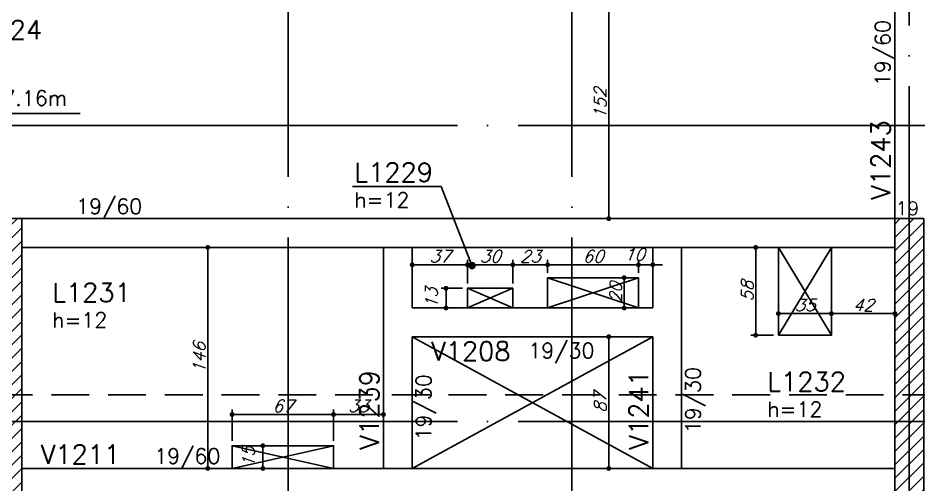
# Model space of a CAD drawing. Extents: x -4228 to 5417, y -2048 to 2452.
# Drawn here: x 17 to 612, y 318 to 626 of the extents above; entities that cross this region are included whole.
import ezdxf
from ezdxf import colors
from ezdxf.entities.mleader import LeaderData, LeaderLine
from ezdxf.enums import TextEntityAlignment as Align
from ezdxf.math import Vec2, Vec3

# ---------------------------------------------------------------- set-up
doc = ezdxf.new("R2010")
doc.units = 0
doc.header["$LTSCALE"] = 50
doc.header["$MEASUREMENT"] = 0
doc.linetypes.add('DASHED', pattern=[0.75, 0.5, -0.25])
doc.linetypes.add('EIXO', pattern=[6.8, 6, -0.4, 0, -0.4])
doc.layers.get('0').update_dxf_attribs({"linetype": 'CONTINUOUS'})
doc.layers.get('DEFPOINTS').update_dxf_attribs({"linetype": 'CONTINUOUS'})
for name, color, linetype in [('F-AUX-RED', 1, 'CONTINUOUS'), ('F-COTAS', 106, 'CONTINUOUS'), ('F-COTAS-FUROS', 50, 'CONTINUOUS'), ('F-EIXO', 12, 'EIXO'), ('F-LAJES-DIM', 2, 'CONTINUOUS'), ('F-LAJES-NOME', 4, 'CONTINUOUS'), ('F-NÍVEL-PLANTA', 2, 'CONTINUOUS'), ('F-PILARES-DIM', 172, 'CONTINUOUS'), ('F-PILARES-HACH', 174, 'CONTINUOUS'), ('F-PILARES-S', 170, 'CONTINUOUS'), ('F-TEXTO', 6, 'CONTINUOUS'), ('F-VIGAS', 3, 'CONTINUOUS'), ('F-VIGAS-DIM', 2, 'CONTINUOUS'), ('F-VIGAS-NOME', 4, 'CONTINUOUS'), ('F-VÃO', 1, 'CONTINUOUS')]:
    doc.layers.add(name, color=color, linetype=linetype)
doc.styles.add('CP-TEXT-INCL', font='simplex.shx', dxfattribs={"oblique": 20})
doc.styles.add('MCP', font='simplex.shx')
doc.styles.add('ROMANS', font='simplex.shx')
doc.styles.get("Standard").update_dxf_attribs({"font": 'simplex.shx'})
doc.dimstyles.new('CP-COTAS-50', dxfattribs={"dimscale": 0.64, "dimtxt": 12.5, "dimasz": 5, "dimexe": 5, "dimexo": 5, "dimgap": 2.5, "dimtad": 1, "dimdec": 1, "dimdsep": 46, "dimtxsty": 'CP-TEXT-INCL', "dimblk1": 'DOT', "dimblk2": 'DOT', "dimsah": 1, "dimcen": 9, "dimclrd": 256, "dimclre": 256, "dimclrt": 256, "dimadec": 0, "dimazin": 0, "dimtfac": 1, "dimtdec": 1, "dimtmove": 2, "dimatfit": 3, "dimldrblk": 'DOT', "dimfxl": 0, "dimtolj": 1, "dimarcsym": 0})

# ---------------------------------------------------------------- blocks, each defined once
blk = doc.blocks.new('Nível - Planta')
at = {"layer": 'F-NÍVEL-PLANTA'}
h = blk.add_hatch(color=71, dxfattribs=at)
h.paths.add_polyline_path([(0, 0), (0, 0.26, 0.414214), (-0.26, 0)])
h.paths.add_polyline_path([(0.26, 0), (0, 0), (0, -0.26, 0.414214)])
for p, q in [((0, -0.469), (0, 0.469)), ((-0.469, 0), (1.704, 0))]:
    blk.add_line(p, q, dxfattribs=at)
blk.add_circle((0, 0), 0.26, dxfattribs=at)
at = {"layer": 'F-TEXTO', "color": 3, "style": 'MCP'}
blk.add_attdef('NÍVEL', (0.333, 0.102), '', height=0.2, dxfattribs=at)
blk = doc.blocks.new('*U45')
at = {"layer": 'F-EIXO'}
blk.add_line((0, 0), (7285, 0), dxfattribs=at)
at = {"layer": 'F-TEXTO', "style": 'ROMANS'}
blk.add_attdef('EIXO', text='', height=17.5, dxfattribs=at).set_placement((-28.2072, 0), align=Align.MIDDLE_CENTER)
blk = doc.blocks.new('*U15')
at = {"layer": 'F-EIXO'}
blk.add_line((0, 0), (0, -2655), dxfattribs=at)
at = {"layer": 'F-TEXTO', "style": 'ROMANS'}
blk.add_attdef('EIXO', text='', height=17.5, rotation=360, dxfattribs=at).set_placement((0, 28.21), align=Align.MIDDLE_CENTER)
blk = doc.blocks.new('*U20')
at = {"layer": 'F-EIXO'}
blk.add_line((0, 0), (0, -2755), dxfattribs=at)
at = {"layer": 'F-TEXTO', "style": 'ROMANS'}
blk.add_attdef('EIXO', text='', height=17.5, rotation=360, dxfattribs=at).set_placement((0, 28.2072), align=Align.MIDDLE_CENTER)
blk = doc.blocks.new('*U21')
at = {"layer": 'F-EIXO'}
blk.add_line((0, 0), (0, -2655), dxfattribs=at)
at = {"layer": 'F-TEXTO', "style": 'ROMANS'}
blk.add_attdef('EIXO', text='', height=17.5, rotation=360, dxfattribs=at).set_placement((0, 28.21), align=Align.MIDDLE_CENTER)
blk = doc.blocks.new('*U31')
at = {"layer": 'F-EIXO'}
blk.add_line((0, 0), (7285, 0), dxfattribs=at)
at = {"layer": 'F-TEXTO', "style": 'ROMANS'}
blk.add_attdef('EIXO', text='', height=17.5, dxfattribs=at).set_placement((-28.2072, 0), align=Align.MIDDLE_CENTER)
blk = doc.blocks.new('*U144')
at = {"layer": 'F-VÃO'}
for p, q in [((0, 0), (35, 58)), ((0, 58), (35, 0))]:
    blk.add_line(p, q, dxfattribs=at)
at = {"layer": 'F-VÃO', "color": 3}
blk.add_lwpolyline([(0, 0), (35, 0), (35, 58), (0, 58)], close=True, dxfattribs=at)
blk = doc.blocks.new('*U162')
at = {"layer": 'F-VÃO'}
for p, q in [((0, 0), (67, 15)), ((0, 15), (67, 0))]:
    blk.add_line(p, q, dxfattribs=at)
at = {"layer": 'F-VÃO', "color": 3}
blk.add_lwpolyline([(0, 0), (67, 0), (67, 15), (0, 15)], close=True, dxfattribs=at)
blk = doc.blocks.new('_DOT')
at = {"color": 0, "linetype": 'ByBlock'}
blk.add_line((-0.5, 0), (-1, 0), dxfattribs=at)
at = {"color": 0, "linetype": 'ByBlock', "const_width": 0.5}
blk.add_lwpolyline([(-0.25, 0, 1), (0.25, 0, 1)], format="xyb", close=True, dxfattribs=at)
blk = doc.blocks.new('*D263')
at = {"layer": 'DEFPOINTS', "color": 0, "linetype": 'Continuous', "transparency": 16777216}
for p in [(519, 430.27), (554, 430.77), (554, 430.27)]:
    blk.add_point(p, dxfattribs=at)
at = {"layer": 'F-COTAS-FUROS', "linetype": 'Continuous', "lineweight": -2, "transparency": 16777216}
for p, q in [((519, 433.47), (519, 433.97)), ((522.2, 430.77), (550.8, 430.77)), ((554, 433.47), (554, 433.97))]:
    blk.add_line(p, q, dxfattribs=at)
at = {"layer": 'F-COTAS-FUROS', "linetype": 'Continuous', "lineweight": -2, "transparency": 16777216, "xscale": 3.2, "yscale": 3.2, "zscale": 3.2, "rotation": 180}
blk.add_blockref('_DOT', (519, 430.77), dxfattribs=at)
at = {"layer": 'F-COTAS-FUROS', "linetype": 'Continuous', "lineweight": -2, "transparency": 16777216, "xscale": 3.2, "yscale": 3.2, "zscale": 3.2}
blk.add_blockref('_DOT', (554, 430.77), dxfattribs=at)
at = {"layer": 'F-COTAS-FUROS', "linetype": 'Continuous', "transparency": 16777216, "insert": (536.5, 436.37), "char_height": 8, "attachment_point": 5, "style": 'CP-TEXT-INCL'}
blk.add_mtext('\\A1;35', dxfattribs=at)
blk = doc.blocks.new('*D264')
at = {"layer": 'DEFPOINTS', "color": 0, "linetype": 'Continuous', "transparency": 16777216}
for p in [(596, 430.77), (554, 423.26), (596, 423.26)]:
    blk.add_point(p, dxfattribs=at)
at = {"layer": 'F-COTAS-FUROS', "linetype": 'Continuous', "lineweight": -2, "transparency": 16777216}
for p, q in [((554, 426.46), (554, 433.97)), ((557.2, 430.77), (592.8, 430.77)), ((596, 426.46), (596, 433.97))]:
    blk.add_line(p, q, dxfattribs=at)
at = {"layer": 'F-COTAS-FUROS', "linetype": 'Continuous', "lineweight": -2, "transparency": 16777216, "xscale": 3.2, "yscale": 3.2, "zscale": 3.2, "rotation": 180}
blk.add_blockref('_DOT', (554, 430.77), dxfattribs=at)
at = {"layer": 'F-COTAS-FUROS', "linetype": 'Continuous', "lineweight": -2, "transparency": 16777216, "xscale": 3.2, "yscale": 3.2, "zscale": 3.2}
blk.add_blockref('_DOT', (596, 430.77), dxfattribs=at)
at = {"layer": 'F-COTAS-FUROS', "linetype": 'Continuous', "transparency": 16777216, "insert": (575, 436.37), "char_height": 8, "attachment_point": 5, "style": 'CP-TEXT-INCL'}
blk.add_mtext('\\A1;42', dxfattribs=at)
blk = doc.blocks.new('*D265')
at = {"layer": 'DEFPOINTS', "color": 0, "linetype": 'Continuous', "transparency": 16777216}
for p in [(503.99, 474.5), (511.38, 474.5), (519, 416.5)]:
    blk.add_point(p, dxfattribs=at)
at = {"layer": 'F-COTAS-FUROS', "linetype": 'Continuous', "lineweight": -2, "transparency": 16777216}
for p, q in [((508.18, 474.5), (500.79, 474.5)), ((503.99, 419.7), (503.99, 471.3)), ((515.8, 416.5), (500.79, 416.5))]:
    blk.add_line(p, q, dxfattribs=at)
at = {"layer": 'F-COTAS-FUROS', "linetype": 'Continuous', "lineweight": -2, "transparency": 16777216, "xscale": 3.2, "yscale": 3.2, "zscale": 3.2}
for p, rotation in [((503.99, 474.5), 90), ((503.99, 416.5), 270)]:
    blk.add_blockref('_DOT', p, dxfattribs=dict(at, rotation=rotation))
at = {"layer": 'F-COTAS-FUROS', "linetype": 'Continuous', "transparency": 16777216, "insert": (498.39, 445.5), "char_height": 8, "attachment_point": 5, "rotation": 90, "style": 'CP-TEXT-INCL'}
blk.add_mtext('\\A1;58', dxfattribs=at)
blk = doc.blocks.new('*D266')
at = {"layer": 'DEFPOINTS', "color": 0, "linetype": 'Continuous', "transparency": 16777216}
for p in [(178.31, 343.5), (179.33, 343.5), (179.33, 328.5)]:
    blk.add_point(p, dxfattribs=at)
at = {"layer": 'F-COTAS-FUROS', "linetype": 'Continuous', "lineweight": -2, "transparency": 16777216}
for p, q in [((176.13, 343.5), (175.11, 343.5)), ((178.31, 331.7), (178.31, 340.3)), ((176.13, 328.5), (175.11, 328.5))]:
    blk.add_line(p, q, dxfattribs=at)
at = {"layer": 'F-COTAS-FUROS', "linetype": 'Continuous', "lineweight": -2, "transparency": 16777216, "xscale": 3.2, "yscale": 3.2, "zscale": 3.2}
for p, rotation in [((178.31, 343.5), 90), ((178.31, 328.5), 270)]:
    blk.add_blockref('_DOT', p, dxfattribs=dict(at, rotation=rotation))
at = {"layer": 'F-COTAS-FUROS', "linetype": 'Continuous', "transparency": 16777216, "insert": (168.71, 336), "char_height": 8, "attachment_point": 5, "rotation": 90, "style": 'CP-TEXT-INCL'}
blk.add_mtext('\\A1;15', dxfattribs=at)
blk = doc.blocks.new('*D267')
at = {"layer": 'DEFPOINTS', "color": 0, "linetype": 'Continuous', "transparency": 16777216}
for p in [(225, 364.14), (158, 343.5), (225, 343.5)]:
    blk.add_point(p, dxfattribs=at)
at = {"layer": 'F-COTAS-FUROS', "linetype": 'Continuous', "lineweight": -2, "transparency": 16777216}
for p, q in [((158, 346.7), (158, 367.34)), ((161.2, 364.14), (221.8, 364.14)), ((225, 346.7), (225, 367.34))]:
    blk.add_line(p, q, dxfattribs=at)
at = {"layer": 'F-COTAS-FUROS', "linetype": 'Continuous', "lineweight": -2, "transparency": 16777216, "xscale": 3.2, "yscale": 3.2, "zscale": 3.2, "rotation": 180}
blk.add_blockref('_DOT', (158, 364.14), dxfattribs=at)
at = {"layer": 'F-COTAS-FUROS', "linetype": 'Continuous', "lineweight": -2, "transparency": 16777216, "xscale": 3.2, "yscale": 3.2, "zscale": 3.2}
blk.add_blockref('_DOT', (225, 364.14), dxfattribs=at)
at = {"layer": 'F-COTAS-FUROS', "linetype": 'Continuous', "transparency": 16777216, "insert": (191.5, 369.74), "char_height": 8, "attachment_point": 5, "style": 'CP-TEXT-INCL'}
blk.add_mtext('\\A1;67', dxfattribs=at)
blk = doc.blocks.new('*D268')
at = {"layer": 'DEFPOINTS', "color": 0, "linetype": 'Continuous', "transparency": 16777216}
for p in [(225, 364.14), (225, 354.26), (258, 354.26)]:
    blk.add_point(p, dxfattribs=at)
at = {"layer": 'F-COTAS-FUROS', "linetype": 'Continuous', "lineweight": -2, "transparency": 16777216}
for p, q in [((225, 357.46), (225, 367.34)), ((254.8, 364.14), (228.2, 364.14)), ((258, 357.46), (258, 367.34))]:
    blk.add_line(p, q, dxfattribs=at)
at = {"layer": 'F-COTAS-FUROS', "linetype": 'Continuous', "lineweight": -2, "transparency": 16777216, "xscale": 3.2, "yscale": 3.2, "zscale": 3.2, "rotation": 180}
blk.add_blockref('_DOT', (225, 364.14), dxfattribs=at)
at = {"layer": 'F-COTAS-FUROS', "linetype": 'Continuous', "lineweight": -2, "transparency": 16777216, "xscale": 3.2, "yscale": 3.2, "zscale": 3.2}
blk.add_blockref('_DOT', (258, 364.14), dxfattribs=at)
at = {"layer": 'F-COTAS-FUROS', "linetype": 'Continuous', "transparency": 16777216, "insert": (241.5, 369.74), "char_height": 8, "attachment_point": 5, "style": 'CP-TEXT-INCL'}
blk.add_mtext('\\A1;33', dxfattribs=at)
blk = doc.blocks.new('*D343')
at = {"layer": 'DEFPOINTS', "color": 0, "linetype": 'Continuous', "transparency": 16777216}
for p in [(406.88, 415.5), (406.88, 415.5), (406.88, 328.5)]:
    blk.add_point(p, dxfattribs=at)
at = {"layer": 'F-COTAS', "linetype": 'Continuous', "lineweight": -2, "transparency": 16777216}
blk.add_line((406.88, 331.7), (406.88, 412.3), dxfattribs=at)
at = {"layer": 'F-COTAS', "linetype": 'Continuous', "lineweight": -2, "transparency": 16777216, "xscale": 3.2, "yscale": 3.2, "zscale": 3.2}
for p, rotation in [((406.88, 415.5), 90), ((406.88, 328.5), 270)]:
    blk.add_blockref('_DOT', p, dxfattribs=dict(at, rotation=rotation))
at = {"layer": 'F-COTAS', "linetype": 'Continuous', "transparency": 16777216, "insert": (401.28, 372), "char_height": 8, "attachment_point": 5, "rotation": 90, "style": 'CP-TEXT-INCL'}
blk.add_mtext('\\A1;87', dxfattribs=at)
blk = doc.blocks.new('*D344')
at = {"layer": 'DEFPOINTS', "color": 0, "linetype": 'Continuous', "transparency": 16777216}
for p in [(406.88, 645.5), (406.88, 645.5), (406.88, 493.5)]:
    blk.add_point(p, dxfattribs=at)
at = {"layer": 'F-COTAS', "linetype": 'Continuous', "lineweight": -2, "transparency": 16777216}
blk.add_line((406.88, 496.7), (406.88, 642.3), dxfattribs=at)
at = {"layer": 'F-COTAS', "linetype": 'Continuous', "lineweight": -2, "transparency": 16777216, "xscale": 3.2, "yscale": 3.2, "zscale": 3.2}
for p, rotation in [((406.88, 645.5), 90), ((406.88, 493.5), 270)]:
    blk.add_blockref('_DOT', p, dxfattribs=dict(at, rotation=rotation))
at = {"layer": 'F-COTAS', "linetype": 'Continuous', "transparency": 16777216, "insert": (401.28, 569.5), "char_height": 8, "attachment_point": 5, "rotation": 90, "style": 'CP-TEXT-INCL'}
blk.add_mtext('\\A1;152', dxfattribs=at)
blk = doc.blocks.new('*D350')
at = {"layer": 'DEFPOINTS', "color": 0, "linetype": 'Continuous', "transparency": 16777216}
for p in [(141.91, 474.5), (141.91, 474.5), (141.91, 328.5)]:
    blk.add_point(p, dxfattribs=at)
at = {"layer": 'F-COTAS', "linetype": 'Continuous', "lineweight": -2, "transparency": 16777216}
blk.add_line((141.91, 331.7), (141.91, 471.3), dxfattribs=at)
at = {"layer": 'F-COTAS', "linetype": 'Continuous', "lineweight": -2, "transparency": 16777216, "xscale": 3.2, "yscale": 3.2, "zscale": 3.2}
for p, rotation in [((141.91, 474.5), 90), ((141.91, 328.5), 270)]:
    blk.add_blockref('_DOT', p, dxfattribs=dict(at, rotation=rotation))
at = {"layer": 'F-COTAS', "linetype": 'Continuous', "transparency": 16777216, "insert": (136.31, 401.5), "char_height": 8, "attachment_point": 5, "rotation": 90, "style": 'CP-TEXT-INCL'}
blk.add_mtext('\\A1;146', dxfattribs=at)
blk = doc.blocks.new('*U503')
at = {"layer": 'F-VÃO'}
for p, q in [((0, 0), (30, 13)), ((0, 13), (30, 0))]:
    blk.add_line(p, q, dxfattribs=at)
at = {"layer": 'F-VÃO', "color": 3}
blk.add_lwpolyline([(0, 0), (30, 0), (30, 13), (0, 13)], close=True, dxfattribs=at)
blk = doc.blocks.new('*U500')
at = {"layer": 'F-VÃO'}
for p, q in [((0, 0), (60, 20)), ((0, 20), (60, 0))]:
    blk.add_line(p, q, dxfattribs=at)
at = {"layer": 'F-VÃO', "color": 3}
blk.add_lwpolyline([(0, 0), (60, 0), (60, 20), (0, 20)], close=True, dxfattribs=at)
blk = doc.blocks.new('*D506')
at = {"layer": 'DEFPOINTS', "color": 0, "linetype": 'Continuous', "transparency": 16777216}
for p in [(343.5, 463.01), (313.5, 447.5), (343.5, 447.5)]:
    blk.add_point(p, dxfattribs=at)
at = {"layer": 'F-COTAS-FUROS', "linetype": 'Continuous', "lineweight": -2, "transparency": 16777216}
for p, q in [((313.5, 450.7), (313.5, 466.21)), ((343.5, 450.7), (343.5, 466.21)), ((316.7, 463.01), (340.3, 463.01))]:
    blk.add_line(p, q, dxfattribs=at)
at = {"layer": 'F-COTAS-FUROS', "linetype": 'Continuous', "lineweight": -2, "transparency": 16777216, "xscale": 3.2, "yscale": 3.2, "zscale": 3.2, "rotation": 180}
blk.add_blockref('_DOT', (313.5, 463.01), dxfattribs=at)
at = {"layer": 'F-COTAS-FUROS', "linetype": 'Continuous', "lineweight": -2, "transparency": 16777216, "xscale": 3.2, "yscale": 3.2, "zscale": 3.2}
blk.add_blockref('_DOT', (343.5, 463.01), dxfattribs=at)
at = {"layer": 'F-COTAS-FUROS', "linetype": 'Continuous', "transparency": 16777216, "insert": (328.5, 468.61), "char_height": 8, "attachment_point": 5, "style": 'CP-TEXT-INCL'}
blk.add_mtext('\\A1;30', dxfattribs=at)
blk = doc.blocks.new('*D507')
at = {"layer": 'DEFPOINTS', "color": 0, "linetype": 'Continuous', "transparency": 16777216}
for p in [(366.5, 463.01), (366.5, 454.5), (343.5, 447.5)]:
    blk.add_point(p, dxfattribs=at)
at = {"layer": 'F-COTAS-FUROS', "linetype": 'Continuous', "lineweight": -2, "transparency": 16777216}
for p, q in [((343.5, 450.7), (343.5, 466.21)), ((366.5, 457.7), (366.5, 466.21)), ((346.7, 463.01), (363.3, 463.01))]:
    blk.add_line(p, q, dxfattribs=at)
at = {"layer": 'F-COTAS-FUROS', "linetype": 'Continuous', "lineweight": -2, "transparency": 16777216, "xscale": 3.2, "yscale": 3.2, "zscale": 3.2, "rotation": 180}
blk.add_blockref('_DOT', (343.5, 463.01), dxfattribs=at)
at = {"layer": 'F-COTAS-FUROS', "linetype": 'Continuous', "lineweight": -2, "transparency": 16777216, "xscale": 3.2, "yscale": 3.2, "zscale": 3.2}
blk.add_blockref('_DOT', (366.5, 463.01), dxfattribs=at)
at = {"layer": 'F-COTAS-FUROS', "linetype": 'Continuous', "transparency": 16777216, "insert": (355, 468.61), "char_height": 8, "attachment_point": 5, "style": 'CP-TEXT-INCL'}
blk.add_mtext('\\A1;23', dxfattribs=at)
blk = doc.blocks.new('*D508')
at = {"layer": 'DEFPOINTS', "color": 0, "linetype": 'Continuous', "transparency": 16777216}
for p in [(426.5, 463.01), (366.5, 454.5), (426.5, 454.5)]:
    blk.add_point(p, dxfattribs=at)
at = {"layer": 'F-COTAS-FUROS', "linetype": 'Continuous', "lineweight": -2, "transparency": 16777216}
for p, q in [((366.5, 457.7), (366.5, 466.21)), ((426.5, 457.7), (426.5, 466.21)), ((369.7, 463.01), (423.3, 463.01))]:
    blk.add_line(p, q, dxfattribs=at)
at = {"layer": 'F-COTAS-FUROS', "linetype": 'Continuous', "lineweight": -2, "transparency": 16777216, "xscale": 3.2, "yscale": 3.2, "zscale": 3.2, "rotation": 180}
blk.add_blockref('_DOT', (366.5, 463.01), dxfattribs=at)
at = {"layer": 'F-COTAS-FUROS', "linetype": 'Continuous', "lineweight": -2, "transparency": 16777216, "xscale": 3.2, "yscale": 3.2, "zscale": 3.2}
blk.add_blockref('_DOT', (426.5, 463.01), dxfattribs=at)
at = {"layer": 'F-COTAS-FUROS', "linetype": 'Continuous', "transparency": 16777216, "insert": (396.5, 468.61), "char_height": 8, "attachment_point": 5, "style": 'CP-TEXT-INCL'}
blk.add_mtext('\\A1;60', dxfattribs=at)
blk = doc.blocks.new('*D509')
at = {"layer": 'DEFPOINTS', "color": 0, "linetype": 'Continuous', "transparency": 16777216}
for p in [(426.5, 458.52), (436, 463.01), (436, 458.52)]:
    blk.add_point(p, dxfattribs=at)
at = {"layer": 'F-COTAS-FUROS', "linetype": 'Continuous', "lineweight": -2, "transparency": 16777216}
for p, q in [((426.5, 461.72), (426.5, 466.21)), ((436, 461.72), (436, 466.21)), ((423.3, 463.01), (420.1, 463.01)), ((426.5, 463.01), (436, 463.01)), ((439.2, 463.01), (442.4, 463.01))]:
    blk.add_line(p, q, dxfattribs=at)
at = {"layer": 'F-COTAS-FUROS', "linetype": 'Continuous', "lineweight": -2, "transparency": 16777216, "xscale": 3.2, "yscale": 3.2, "zscale": 3.2}
blk.add_blockref('_DOT', (426.5, 463.01), dxfattribs=at)
at = {"layer": 'F-COTAS-FUROS', "linetype": 'Continuous', "lineweight": -2, "transparency": 16777216, "xscale": 3.2, "yscale": 3.2, "zscale": 3.2, "rotation": 180}
blk.add_blockref('_DOT', (436, 463.01), dxfattribs=at)
at = {"layer": 'F-COTAS-FUROS', "linetype": 'Continuous', "transparency": 16777216, "insert": (423.76, 469.82), "char_height": 8, "attachment_point": 5, "style": 'CP-TEXT-INCL'}
blk.add_mtext('\\A1;10', dxfattribs=at)
blk = doc.blocks.new('*D510')
at = {"layer": 'DEFPOINTS', "color": 0, "linetype": 'Continuous', "transparency": 16777216}
for p in [(277, 463.01), (277, 452.06), (313.5, 447.5)]:
    blk.add_point(p, dxfattribs=at)
at = {"layer": 'F-COTAS-FUROS', "linetype": 'Continuous', "lineweight": -2, "transparency": 16777216}
for p, q in [((277, 455.26), (277, 466.21)), ((313.5, 450.7), (313.5, 466.21)), ((310.3, 463.01), (280.2, 463.01))]:
    blk.add_line(p, q, dxfattribs=at)
at = {"layer": 'F-COTAS-FUROS', "linetype": 'Continuous', "lineweight": -2, "transparency": 16777216, "xscale": 3.2, "yscale": 3.2, "zscale": 3.2, "rotation": 180}
blk.add_blockref('_DOT', (277, 463.01), dxfattribs=at)
at = {"layer": 'F-COTAS-FUROS', "linetype": 'Continuous', "lineweight": -2, "transparency": 16777216, "xscale": 3.2, "yscale": 3.2, "zscale": 3.2}
blk.add_blockref('_DOT', (313.5, 463.01), dxfattribs=at)
at = {"layer": 'F-COTAS-FUROS', "linetype": 'Continuous', "transparency": 16777216, "insert": (295.25, 468.61), "char_height": 8, "attachment_point": 5, "style": 'CP-TEXT-INCL'}
blk.add_mtext('\\A1;37', dxfattribs=at)
blk = doc.blocks.new('*D511')
at = {"layer": 'DEFPOINTS', "color": 0, "linetype": 'Continuous', "transparency": 16777216}
for p in [(313.5, 447.5), (299.33, 434.5), (308.6, 434.5)]:
    blk.add_point(p, dxfattribs=at)
at = {"layer": 'F-COTAS-FUROS', "linetype": 'Continuous', "lineweight": -2, "transparency": 16777216}
for p, q in [((310.3, 447.5), (296.13, 447.5)), ((299.33, 444.3), (299.33, 437.7)), ((305.4, 434.5), (296.13, 434.5))]:
    blk.add_line(p, q, dxfattribs=at)
at = {"layer": 'F-COTAS-FUROS', "linetype": 'Continuous', "lineweight": -2, "transparency": 16777216, "xscale": 3.2, "yscale": 3.2, "zscale": 3.2}
for p, rotation in [((299.33, 447.5), 90), ((299.33, 434.5), 270)]:
    blk.add_blockref('_DOT', p, dxfattribs=dict(at, rotation=rotation))
at = {"layer": 'F-COTAS-FUROS', "linetype": 'Continuous', "transparency": 16777216, "insert": (289.73, 441), "char_height": 8, "attachment_point": 5, "rotation": 90, "style": 'CP-TEXT-INCL'}
blk.add_mtext('\\A1;13', dxfattribs=at)
blk = doc.blocks.new('*D512')
at = {"layer": 'DEFPOINTS', "color": 0, "linetype": 'Continuous', "transparency": 16777216}
for p in [(417.88, 454.5), (417.09, 434.5), (417.88, 434.5)]:
    blk.add_point(p, dxfattribs=at)
at = {"layer": 'F-COTAS-FUROS', "linetype": 'Continuous', "lineweight": -2, "transparency": 16777216}
for p, q in [((414.68, 454.5), (413.89, 454.5)), ((417.09, 451.3), (417.09, 437.7)), ((414.68, 434.5), (413.89, 434.5))]:
    blk.add_line(p, q, dxfattribs=at)
at = {"layer": 'F-COTAS-FUROS', "linetype": 'Continuous', "lineweight": -2, "transparency": 16777216, "xscale": 3.2, "yscale": 3.2, "zscale": 3.2}
for p, rotation in [((417.09, 454.5), 90), ((417.09, 434.5), 270)]:
    blk.add_blockref('_DOT', p, dxfattribs=dict(at, rotation=rotation))
at = {"layer": 'F-COTAS-FUROS', "linetype": 'Continuous', "transparency": 16777216, "insert": (411.49, 444.5), "char_height": 8, "attachment_point": 5, "rotation": 90, "style": 'CP-TEXT-INCL'}
blk.add_mtext('\\A1;20', dxfattribs=at)

msp = doc.modelspace()

# ---------------------------------------------------------------- hatches: boundary and pattern name
at = {"layer": 'F-PILARES-HACH', "linetype": 'Continuous'}
h = msp.add_hatch(dxfattribs=at)
h.set_pattern_fill('ANSI31', color=256, scale=50, style=0)
h.paths.add_polyline_path([(19, -24), (19, 493.5), (0, 493.5), (0, 0), (-219, 0), (-219, -24)], flags=16)
h = msp.add_hatch(dxfattribs=at)
h.set_pattern_fill('ANSI31', color=256, scale=50, style=0)
h.paths.add_polyline_path([(615, 24.5), (615, 493.5), (596, 493.5), (596, 43.5), (376, 43.5), (376, 24.5)], flags=16)

# ---------------------------------------------------------------- linework, layer by layer
at = {"layer": 'F-AUX-RED', "color": 4, "linetype": 'DASHED'}
msp.add_lwpolyline([(1.038, 377.176), (627.224, 377.176, -0.4142136), (677.224, 327.176), (677.224, -1.113, -0.4142136), (627.224, -51.113), (1.038, -51.113, -0.4142136), (-48.962, -1.113), (-48.962, 327.176, -0.4142136)], format="xyb", close=True, dxfattribs=at)
at = {"layer": 'F-PILARES-S', "linetype": 'Continuous'}
for points in [[(19, -24), (19, 493.5), (0, 493.5), (0, 0), (-219, 0), (-219, -24), (19, -24)], [(615, 24.5), (615, 493.5), (596, 493.5), (596, 43.5), (376, 43.5), (376, 24.5), (615, 24.5)]]:
    msp.add_lwpolyline(points, dxfattribs=at)
at = {"layer": 'F-VIGAS'}
for points in [[(596, 645.5), (596, 493.5)], [(267.5, 493.5), (19, 493.5)], [(445.5, 493.5), (267.5, 493.5)], [(596, 493.5), (445.5, 493.5)], [(19, 474.5), (258, 474.5)], [(258, 474.5), (258, 425)], [(277, 474.5), (258, 474.5)], [(277, 474.5), (436, 474.5)], [(277, 434.5), (277, 474.5)], [(436, 474.5), (436, 434.5)], [(455, 474.5), (436, 474.5)], [(455, 474.5), (596, 474.5)], [(455, 425), (455, 474.5)], [(436, 434.5), (277, 434.5)], [(258, 425), (258, 328.5)], [(455, 328.5), (455, 425)], [(277, 415.5), (436, 415.5)], [(277, 328.5), (277, 415.5)], [(436, 415.5), (436, 328.5)], [(258, 328.5), (19, 328.5)], [(277, 328.5), (258, 328.5)], [(436, 328.5), (277, 328.5)], [(455, 328.5), (436, 328.5)], [(596, 328.5), (455, 328.5)]]:
    msp.add_lwpolyline(points, dxfattribs=at)
at = {"layer": 'F-VÃO'}
for p, q in [((277, 328.5), (436, 415.5)), ((277, 415.5), (436, 328.5))]:
    msp.add_line(p, q, dxfattribs=at)

# ---------------------------------------------------------------- block references
at = {"layer": 'F-EIXO', "linetype": 'Continuous'}
for name, p in [('*U20', (605.5, 1941.357)), ('*U15', (195, 1841.357)), ('*U21', (382.5, 1841.357)), ('*U45', (-3734.274, 555)), ('*U31', (-3734.274, 359.5))]:
    msp.add_blockref(name, p, dxfattribs=at)
at = {"layer": 'F-NÍVEL-PLANTA', "linetype": 'Continuous', "xscale": 50, "yscale": 50, "zscale": 50}
msp.add_blockref('Nível - Planta', (-27.626, 562.998), dxfattribs=at).add_auto_attribs({'NÍVEL': '787.16m'})
at = {"layer": 'F-VÃO', "linetype": 'Continuous'}
for name, p in [('*U144', (519, 416.5)), ('*U500', (366.5, 434.5)), ('*U503', (313.5, 434.5)), ('*U162', (158, 328.5))]:
    msp.add_blockref(name, p, dxfattribs=at)

# ---------------------------------------------------------------- texts
at = {"layer": 'F-LAJES-DIM', "linetype": 'Continuous', "style": 'MCP'}
for p in [(238.767, 500.874), (39.058, 421.484), (511.656, 362.58)]:
    msp.add_text('h=12', height=10, dxfattribs=at).set_placement(p)
at = {"layer": 'F-LAJES-NOME', "linetype": 'Continuous', "style": 'MCP'}
for s, p in [('L1224', (-19.537, 611.962)), ('L1229', (238.767, 517.874)), ('L1231', (39.058, 438.484)), ('L1232', (511.656, 379.58))]:
    msp.add_text(s, height=12.5, dxfattribs=at).set_placement(p)
at = {"layer": 'F-PILARES-DIM', "linetype": 'Continuous', "style": 'MCP'}
msp.add_text('19', height=9, dxfattribs=at).set_placement((596.5, 495.75))
at = {"layer": 'F-VIGAS-DIM', "linetype": 'Continuous', "style": 'MCP'}
for s, p in [('19/60', (592.875, 581)), ('19/30', (467.5, 351.75)), ('19/30', (289.5, 347))]:
    msp.add_text(s, height=10, rotation=90, dxfattribs=at).set_placement(p)
for s, p in [('19/60', (54.887, 496.625)), ('19/30', (353.726, 401.374)), ('19/60', (106.5, 331.625))]:
    msp.add_text(s, height=10, dxfattribs=at).set_placement(p)
at = {"layer": 'F-VIGAS-NOME', "linetype": 'Continuous', "style": 'MCP'}
for s, p in [('V1243', (592.875, 506)), ('V1239', (254.875, 341)), ('V1241', (432.875, 341))]:
    msp.add_text(s, height=12.5, rotation=90, dxfattribs=at).set_placement(p)
for s, p in [('V1208', (289.5, 399.692)), ('V1211', (31.5, 331.625))]:
    msp.add_text(s, height=12.5, dxfattribs=at).set_placement(p)

# ---------------------------------------------------------------- dimensions: what is measured, and where the dimension line sits
at = {"layer": 'F-COTAS', "linetype": 'Continuous'}
for base, p1, p2, picture, middle in [((406.877, 645.5), (406.877, 493.5), (406.877, 645.5), '*D344', (401.277, 569.5)), ((141.907, 474.5), (141.907, 328.5), (141.907, 474.5), '*D350', (136.307, 401.5)), ((406.877, 415.5), (406.877, 328.5), (406.877, 415.5), '*D343', (401.277, 372))]:
    dim = msp.add_linear_dim(base=base, p1=p1, p2=p2, angle=270, dimstyle='CP-COTAS-50', override={"dimfxl": 7.5}, dxfattribs=at)
    dim.commit()
    dim.dimension.update_dxf_attribs({"geometry": picture, "text_midpoint": middle})
at = {"layer": 'F-COTAS-FUROS', "linetype": 'Continuous'}
for base, p1, p2, picture, middle in [((277, 463.005954501), (313.5, 447.5), (277, 452.060891221), '*D510', (295.25, 468.605954501)), ((343.5, 463.006), (313.5, 447.5), (343.5, 447.5), '*D506', (328.5, 468.606)), ((366.5, 463.006), (343.5, 447.5), (366.5, 454.5), '*D507', (355, 468.606)), ((426.5, 463.006), (366.5, 454.5), (426.5, 454.5), '*D508', (396.5, 468.606)), ((554, 430.772), (519, 430.271), (554, 430.271), '*D263', (536.5, 436.372)), ((596, 430.772), (554, 423.264), (596, 423.264), '*D264', (575, 436.372)), ((225, 364.138), (158, 343.5), (225, 343.5), '*D267', (191.5, 369.738)), ((225, 364.138), (258, 354.263), (225, 354.263), '*D268', (241.5, 369.738))]:
    dim = msp.add_linear_dim(base=base, p1=p1, p2=p2, dimstyle='CP-COTAS-50', override={"dimdec": 0, "dimfxl": 7.5}, dxfattribs=at)
    dim.commit()
    dim.dimension.update_dxf_attribs({"geometry": picture, "text_midpoint": middle})
dim = msp.add_linear_dim(base=(436, 463.005954501), p1=(426.5, 458.520629133), p2=(436, 458.520629133), dimstyle='CP-COTAS-50', override={"dimdec": 0, "dimfxl": 7.5}, dxfattribs=at)
dim.commit()
dim.dimension.update_dxf_attribs({"geometry": '*D509', "text_midpoint": (423.755872159, 469.820308803), "dimtype": 160})
for base, p1, p2, picture, middle in [((503.994, 474.5), (519, 416.5), (511.383, 474.5), '*D265', (498.394, 445.5)), ((417.094, 434.5), (417.881, 454.5), (417.881, 434.5), '*D512', (411.494, 444.5)), ((299.326, 434.5), (313.5, 447.5), (308.602, 434.5), '*D511', (289.726, 441)), ((178.314, 343.5), (179.332, 328.5), (179.332, 343.5), '*D266', (168.714, 336))]:
    dim = msp.add_linear_dim(base=base, p1=p1, p2=p2, angle=90, dimstyle='CP-COTAS-50', override={"dimdec": 0, "dimfxl": 7.5}, dxfattribs=at)
    dim.commit()
    dim.dimension.update_dxf_attribs({"geometry": picture, "text_midpoint": middle})

# ---------------------------------------------------------------- leaders
at = {"layer": 'F-AUX-RED', "linetype": 'Continuous'}
ml = msp.add_multileader_mtext('Standard', dxfattribs=at)
ml.set_content('', color=256)
ml.set_leader_properties()
ml.set_arrow_properties(name='DOT')
ml.build(insert=Vec2(0, 0))
ml.multileader.update_dxf_attribs({"text_right_attachment_type": 6, "dogleg_length": 58.307, "arrow_head_size": 5})
ctx = ml.context
ctx.base_point, ctx.char_height, ctx.arrow_head_size, ctx.landing_gap_size, ctx.plane_origin = Vec3(237.554, 517.295), 5, 5, 0.09, Vec3(316.522, 462.482)
ctx.right_attachment, ctx.text_align_type = 6, 2
notes = []
notes.append((ctx, [(0, (1, 1, 0), (296.04, 514.795), (-1, 0), 58.307, [(0, [(316.522, 462.482)], 0, [])])]))
ctx.mtext.insert, ctx.mtext.alignment, ctx.mtext.flow_direction = Vec3(237.644, 519.795), 3, 5
for ctx, leaders in notes:
    for number, flags, end, landing, length, lines in leaders:
        leader = LeaderData()
        leader.index, (leader.has_last_leader_line, leader.has_dogleg_vector, leader.attachment_direction) = number, flags
        leader.last_leader_point, leader.dogleg_vector, leader.dogleg_length = Vec3(end), Vec3(landing), length
        for number, points, colour, breaks in lines:
            line = LeaderLine()
            line.index, line.vertices, line.color, line.breaks = number, Vec3.list(points), colors.encode_raw_color(colour), breaks
            leader.lines.append(line)
        ctx.leaders.append(leader)

doc.saveas('drawing.dxf')
